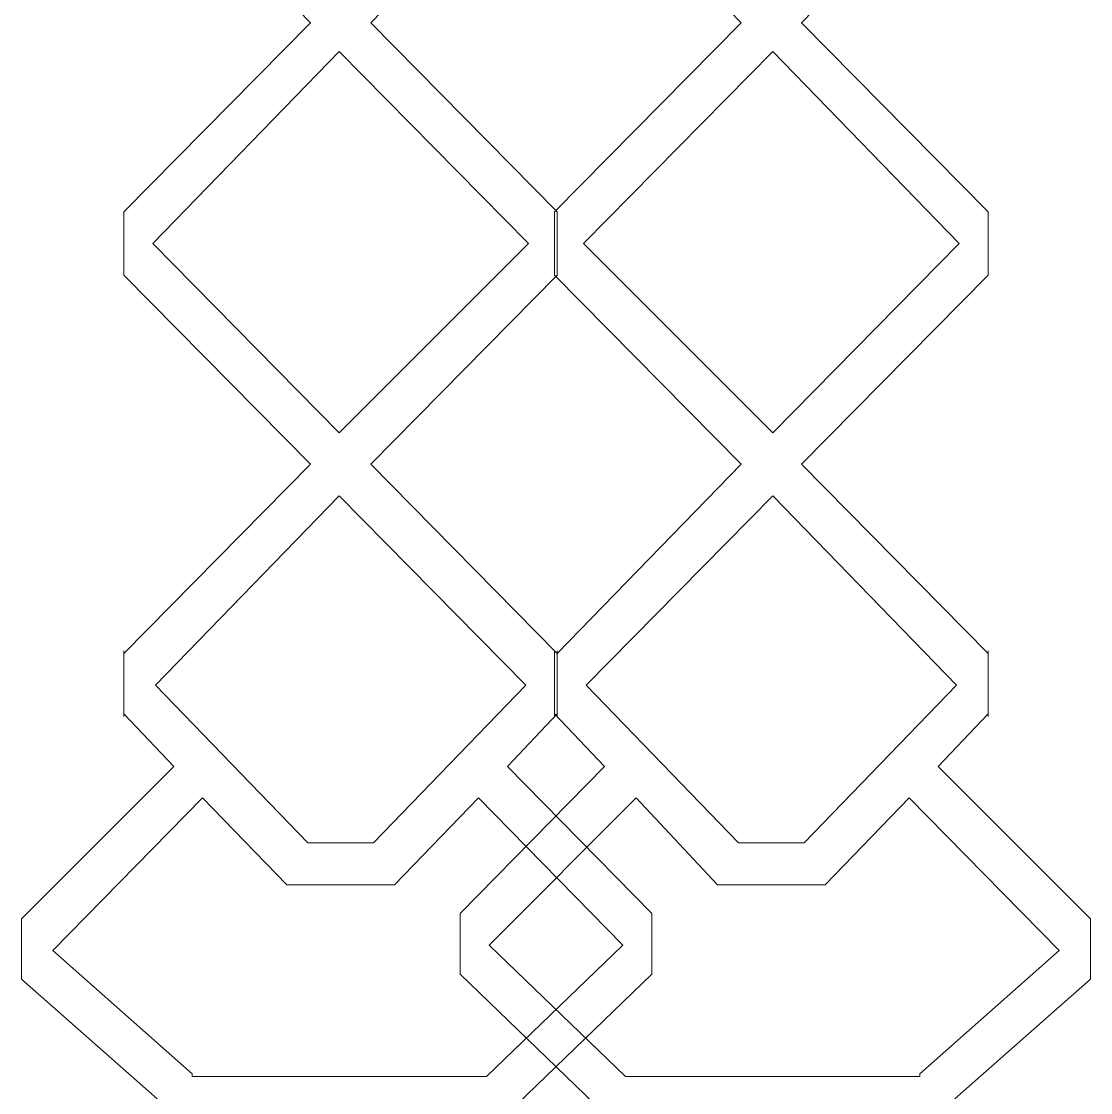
# Model space of a CAD drawing. Extents: x -66030 to 95157, y -13132 to 45879.
# Drawn here: x 42402 to 43992, y 32701 to 34293 of the extents above; entities that cross this region are included whole.
import ezdxf

# ---------------------------------------------------------------- set-up
doc = ezdxf.new("R2010")
doc.units = 0
doc.header["$LTSCALE"] = 100
doc.header["$MEASUREMENT"] = 0
doc.layers.get('0').update_dxf_attribs({"linetype": 'CONTINUOUS'})

msp = doc.modelspace()

# ---------------------------------------------------------------- linework, layer by layer
at = {"lineweight": 0}
for points in [[(42628.5, 32669.7), (42401.9, 32868.9), (42401.9, 32958.7), (42628.5, 33185.2), (42554.3, 33263.4), (42554.3, 33259.5), (42554.3, 33357.1), (42554.3, 33353.2), (42831.6, 33634.4), (42831.6, 33634.4), (42554.3, 33915.7), (42554.3, 33915.7), (42554.3, 34009.4), (42554.3, 34009.4), (42831.6, 34290.6), (42831.6, 34290.6), (42554.3, 34575.8)], [(42628.5, 32669.7), (42401.9, 32868.9), (42401.9, 32958.7), (42628.5, 33185.2), (42554.3, 33263.4), (42554.3, 33259.5), (42554.3, 33357.1), (42554.3, 33353.2), (42831.6, 33634.4), (42831.6, 33634.4), (42554.3, 33915.7), (42554.3, 33915.7), (42554.3, 34009.4), (42554.3, 34009.4), (42831.6, 34290.6), (42831.6, 34290.6), (42554.3, 34575.8)], [(43198.7, 34575.8), (42921.4, 34290.6), (42921.4, 34290.6), (43198.7, 34009.4), (43198.7, 34009.4), (43198.7, 33915.7), (43198.7, 33915.7), (42921.4, 33634.4), (42921.4, 33634.4), (43198.7, 33353.2), (43198.7, 33357.1), (43198.7, 33259.5), (43198.7, 33263.4), (43124.5, 33185.2), (43339.4, 32966.5), (43339.4, 32966.5), (43339.4, 32876.7), (43124.5, 32669.7)], [(43198.7, 34575.8), (42921.4, 34290.6), (42921.4, 34290.6), (43198.7, 34009.4), (43198.7, 34009.4), (43198.7, 33915.7), (43198.7, 33915.7), (42921.4, 33634.4), (42921.4, 33634.4), (43198.7, 33353.2), (43198.7, 33357.1), (43198.7, 33259.5), (43198.7, 33263.4), (43124.5, 33185.2), (43339.4, 32966.5), (43339.4, 32966.5), (43339.4, 32876.7), (43124.5, 32669.7)], [(43194.8, 34575.8), (43472.2, 34290.6), (43472.2, 34290.6), (43194.8, 34009.4), (43194.8, 34009.4), (43194.8, 33915.7), (43194.8, 33915.7), (43472.2, 33634.4), (43472.2, 33634.4), (43198.7, 33353.2), (43194.8, 33357.1), (43194.8, 33259.5), (43194.8, 33263.4), (43269.1, 33185.2), (43054.2, 32966.5), (43054.2, 32966.5), (43054.2, 32876.7), (43269.1, 32669.7)], [(43194.8, 34575.8), (43472.2, 34290.6), (43472.2, 34290.6), (43194.8, 34009.4), (43194.8, 34009.4), (43194.8, 33915.7), (43194.8, 33915.7), (43472.2, 33634.4), (43472.2, 33634.4), (43198.7, 33353.2), (43194.8, 33357.1), (43194.8, 33259.5), (43194.8, 33263.4), (43269.1, 33185.2), (43054.2, 32966.5), (43054.2, 32966.5), (43054.2, 32876.7), (43269.1, 32669.7)], [(43765.1, 32669.7), (43991.7, 32868.9), (43991.7, 32958.7), (43765.1, 33185.2), (43839.3, 33263.4), (43839.3, 33259.5), (43839.3, 33357.1), (43839.3, 33353.2), (43562, 33634.4), (43562, 33634.4), (43839.3, 33915.7), (43839.3, 33915.7), (43839.3, 34009.4), (43839.3, 34009.4), (43562, 34290.6), (43562, 34290.6), (43839.3, 34575.8)], [(43765.1, 32669.7), (43991.7, 32868.9), (43991.7, 32958.7), (43765.1, 33185.2), (43839.3, 33263.4), (43839.3, 33259.5), (43839.3, 33357.1), (43839.3, 33353.2), (43562, 33634.4), (43562, 33634.4), (43839.3, 33915.7), (43839.3, 33915.7), (43839.3, 34009.4), (43839.3, 34009.4), (43562, 34290.6), (43562, 34290.6), (43839.3, 34575.8)]]:
    msp.add_lwpolyline(points, dxfattribs=at)
for points in [[(42597.2, 33962.5), (42874.5, 34247.7), (43155.8, 33962.5), (42874.5, 33681.3), (42597.2, 33962.5)], [(42597.2, 33962.5), (42597.2, 33962.5), (42874.5, 34247.7), (43155.8, 33962.5), (43155.8, 33962.5), (43155.8, 33962.5), (42874.5, 33681.3), (42597.2, 33962.5), (42597.2, 33962.5)], [(43796.4, 33962.5), (43519, 34247.7), (43237.8, 33962.5), (43519, 33681.3), (43796.4, 33962.5)], [(43796.4, 33962.5), (43796.4, 33962.5), (43519, 34247.7), (43237.8, 33962.5), (43237.8, 33962.5), (43237.8, 33962.5), (43519, 33681.3), (43796.4, 33962.5), (43796.4, 33962.5)], [(42874.5, 33587.6), (42601.1, 33306.3), (42827.7, 33072), (42925.3, 33072), (43151.9, 33306.3), (42874.5, 33587.6)], [(42874.5, 33587.6), (42601.1, 33306.3), (42827.7, 33072), (42925.3, 33072), (43151.9, 33306.3), (42874.5, 33587.6)], [(43519, 33587.6), (43792.4, 33306.3), (43565.9, 33072), (43468.3, 33072), (43241.7, 33306.3), (43519, 33587.6)], [(43519, 33587.6), (43792.4, 33306.3), (43565.9, 33072), (43468.3, 33072), (43241.7, 33306.3), (43519, 33587.6)], [(43296.4, 32919.6), (43081.6, 33138.4), (42956.6, 33009.5), (42956.6, 33009.5), (42796.4, 33009.5), (42671.4, 33138.4), (42448.8, 32911.8), (42655.8, 32728.2), (42655.8, 32724.3), (43093.3, 32724.3), (43296.4, 32919.6)], [(43296.4, 32919.6), (43081.6, 33138.4), (42956.6, 33009.5), (42956.6, 33009.5), (42956.6, 33009.5), (42796.4, 33009.5), (42796.4, 33009.5), (42796.4, 33009.5), (42671.4, 33138.4), (42448.8, 32911.8), (42655.8, 32728.2), (42655.8, 32724.3), (43093.3, 32724.3), (43296.4, 32919.6)], [(43097.2, 32919.6), (43315.9, 33138.4), (43437, 33009.5), (43437, 33009.5), (43597.2, 33009.5), (43722.1, 33138.4), (43944.8, 32911.8), (43737.8, 32728.2), (43737.8, 32724.3), (43300.3, 32724.3), (43097.2, 32919.6)], [(43097.2, 32919.6), (43315.9, 33138.4), (43437, 33009.5), (43437, 33009.5), (43437, 33009.5), (43597.2, 33009.5), (43597.2, 33009.5), (43597.2, 33009.5), (43722.1, 33138.4), (43944.8, 32911.8), (43737.8, 32728.2), (43737.8, 32724.3), (43300.3, 32724.3), (43097.2, 32919.6)]]:
    msp.add_lwpolyline(points, close=True, dxfattribs=at)

doc.saveas('drawing.dxf')
